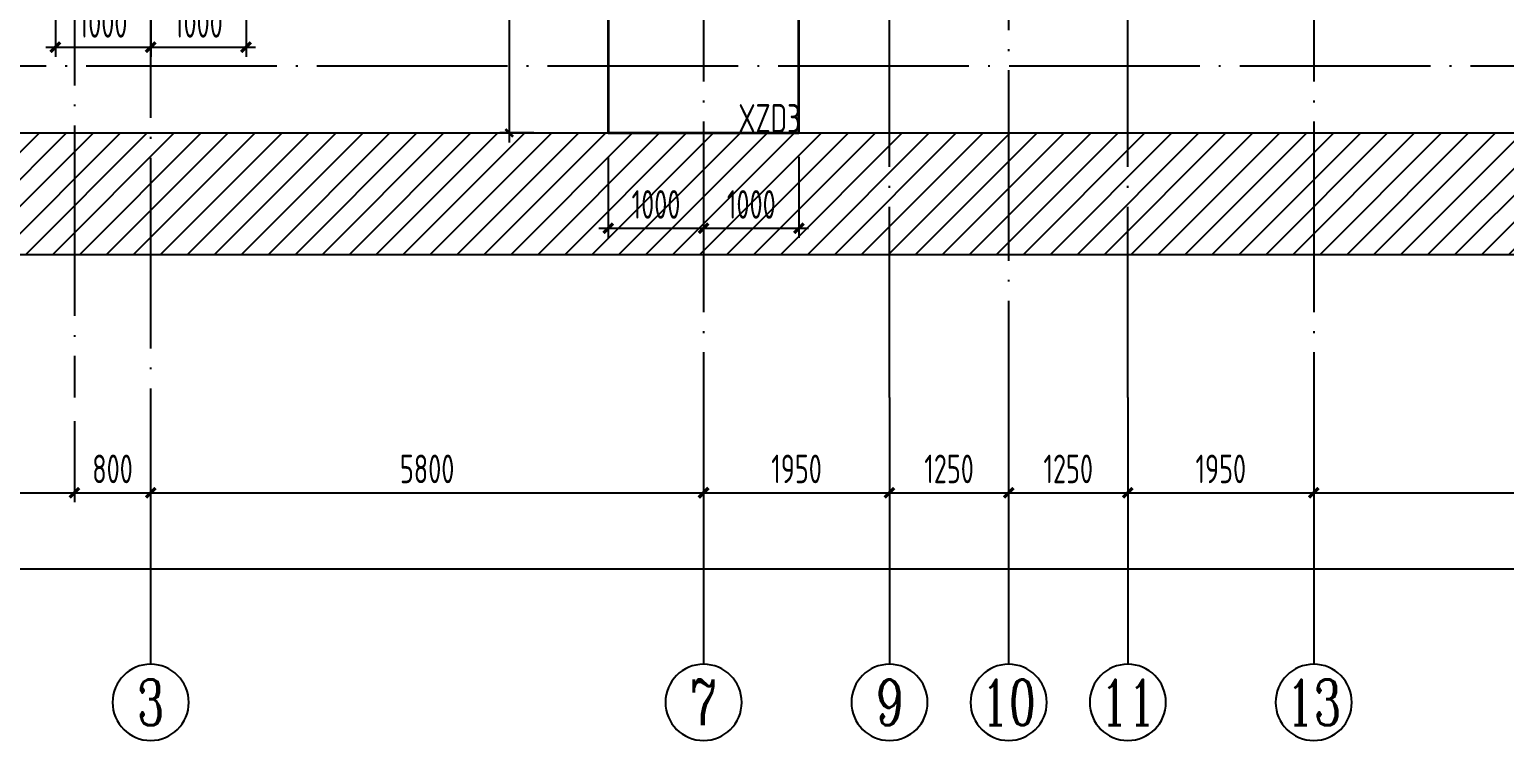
# Model space of a CAD drawing. Extents: x -1712635 to -854203, y -534641 to -21985.
# Drawn here: x -1460456 to -1444984, y -94406 to -86945 of the extents above; entities that cross this region are included whole.
import ezdxf
from ezdxf.enums import TextEntityAlignment as Align

# ---------------------------------------------------------------- set-up
doc = ezdxf.new("R2010")
doc.units = 0
doc.header["$LTSCALE"] = 1000
doc.linetypes.add('DOTE', pattern=[2.42, 2, -0.2, 0.02, -0.2])
doc.layers.get('0').update_dxf_attribs({"linetype": 'CONTINUOUS'})
doc.layers.get('Defpoints').update_dxf_attribs({"linetype": 'CONTINUOUS'})
for name, color, linetype in [('A-AXIS', 1, 'CONTINUOUS'), ('A-DOTE', 10, 'DOTE'), ('AXIS_NUM', 7, 'CONTINUOUS'), ('S-B板填充', 251, 'CONTINUOUS'), ('S-C承台实线', 2, 'CONTINUOUS'), ('S-C承台编号', 6, 'CONTINUOUS'), ('S-J基础底板', 5, 'CONTINUOUS'), ('S-J基础底板标注', 3, 'CONTINUOUS'), ('S-Y一般标注', 3, 'CONTINUOUS'), ('THIN', 7, 'CONTINUOUS')]:
    doc.layers.add(name, color=color, linetype=linetype)
doc.styles.add('TSSD_Axis', font='complex.shx', dxfattribs={"width": 0.7, "bigfont": 'hztxt.shx'})
doc.styles.add('TSSD_DIMENSION', font='Tssdeng.shx', dxfattribs={"width": 0.7, "bigfont": 'tssdchn.shx'})
doc.styles.add('TSSD_REIN', font='tssdeng.shx', dxfattribs={"width": 0.7, "height": 300, "bigfont": 'tssdchn.shx'})
doc.dimstyles.new('TSSD_100_100', dxfattribs={"dimtxt": 300, "dimasz": 100, "dimexe": 100, "dimexo": 250, "dimgap": 100, "dimtad": 1, "dimdec": 0, "dimzin": 0, "dimdsep": 46, "dimtxsty": 'TSSD_DIMENSION', "dimblk": 'ARCHTICK', "dimcen": 0, "dimdle": 100, "dimclrt": 7, "dimadec": 0, "dimazin": 0, "dimtfac": 1, "dimtdec": 0, "dimtix": 1, "dimtmove": 2, "dimatfit": 3, "dimldrblk": 'ARCHTICK', "dimfxl": 0, "dimtolj": 1, "dimtzin": 0, "dimarcsym": 0})
doc.dimstyles.new('TSSD_100_100$0', dxfattribs={"dimtxt": 300, "dimasz": 80, "dimexe": 100, "dimexo": 250, "dimgap": 100, "dimtad": 1, "dimdec": 0, "dimzin": 0, "dimdsep": 46, "dimtxsty": 'TSSD_DIMENSION', "dimblk": 'ARCHTICK', "dimcen": 0, "dimdle": 100, "dimclrd": 3, "dimclre": 3, "dimclrt": 7, "dimadec": 0, "dimazin": 0, "dimtfac": 1, "dimtdec": 0, "dimtix": 1, "dimtmove": 2, "dimatfit": 3, "dimldrblk": 'ARCHTICK', "dimfxl": 0, "dimtolj": 1, "dimtzin": 0, "dimarcsym": 0})

# ---------------------------------------------------------------- blocks, each defined once
blk = doc.blocks.new('ts_axno')
at = {"color": 0, "linetype": 'ByBlock', "lineweight": -2}
blk.add_circle((0, 0), 0.5, dxfattribs=at)
at = {"color": 0, "linetype": 'ByBlock', "lineweight": -2, "style": 'TSSD_Axis', "width": 0.7}
blk.add_attdef('A', text='', height=0.6, dxfattribs=at).set_placement((0, 0), align=Align.MIDDLE_CENTER)
blk = doc.blocks.new('_ArchTick')
at = {"color": 0, "const_width": 0.35}
blk.add_lwpolyline([(-0.5, -0.5), (0.5, 0.5)], dxfattribs=at)
blk = doc.blocks.new('*D878')
at = {"layer": 'Defpoints', "color": 0}
for p in [(8800, 3600), (9600, 3600), (9600, 2600)]:
    blk.add_point(p, dxfattribs=at)
at = {"layer": 'S-Y一般标注', "color": 0, "lineweight": -2}
for p, q in [((8800, 3350), (8800, 2500)), ((9600, 3350), (9600, 2500)), ((8700, 2600), (9700, 2600))]:
    blk.add_line(p, q, dxfattribs=at)
at = {"layer": 'S-Y一般标注', "color": 0, "lineweight": -2, "xscale": 100, "yscale": 100, "zscale": 100, "rotation": 180}
blk.add_blockref('_ArchTick', (8800, 2600), dxfattribs=at)
at = {"layer": 'S-Y一般标注', "color": 0, "lineweight": -2, "xscale": 100, "yscale": 100, "zscale": 100}
blk.add_blockref('_ArchTick', (9600, 2600), dxfattribs=at)
at = {"layer": 'S-Y一般标注', "color": 7, "insert": (9200, 2850), "char_height": 300, "attachment_point": 5, "style": 'TSSD_DIMENSION'}
blk.add_mtext('\\A1;800', dxfattribs=at)
blk = doc.blocks.new('*D879')
at = {"layer": 'Defpoints', "color": 0}
for p in [(9600, 3600), (15400, 3600), (15400, 2600)]:
    blk.add_point(p, dxfattribs=at)
at = {"layer": 'S-Y一般标注', "color": 0, "lineweight": -2}
for p, q in [((9600, 3350), (9600, 2500)), ((15400, 3350), (15400, 2500)), ((9500, 2600), (15500, 2600))]:
    blk.add_line(p, q, dxfattribs=at)
at = {"layer": 'S-Y一般标注', "color": 0, "lineweight": -2, "xscale": 100, "yscale": 100, "zscale": 100, "rotation": 180}
blk.add_blockref('_ArchTick', (9600, 2600), dxfattribs=at)
at = {"layer": 'S-Y一般标注', "color": 0, "lineweight": -2, "xscale": 100, "yscale": 100, "zscale": 100}
blk.add_blockref('_ArchTick', (15400, 2600), dxfattribs=at)
at = {"layer": 'S-Y一般标注', "color": 7, "insert": (12500, 2850), "char_height": 300, "attachment_point": 5, "style": 'TSSD_DIMENSION'}
blk.add_mtext('\\A1;5800', dxfattribs=at)
blk = doc.blocks.new('*D880')
at = {"layer": 'Defpoints', "color": 0}
for p in [(19850, 3600), (21800, 3600), (21800, 2600)]:
    blk.add_point(p, dxfattribs=at)
at = {"layer": 'S-Y一般标注', "color": 0, "lineweight": -2}
for p, q in [((19850, 3350), (19850, 2500)), ((21800, 3350), (21800, 2500)), ((19750, 2600), (21900, 2600))]:
    blk.add_line(p, q, dxfattribs=at)
at = {"layer": 'S-Y一般标注', "color": 0, "lineweight": -2, "xscale": 100, "yscale": 100, "zscale": 100, "rotation": 180}
blk.add_blockref('_ArchTick', (19850, 2600), dxfattribs=at)
at = {"layer": 'S-Y一般标注', "color": 0, "lineweight": -2, "xscale": 100, "yscale": 100, "zscale": 100}
blk.add_blockref('_ArchTick', (21800, 2600), dxfattribs=at)
at = {"layer": 'S-Y一般标注', "color": 7, "insert": (20825, 2850), "char_height": 300, "attachment_point": 5, "style": 'TSSD_DIMENSION'}
blk.add_mtext('\\A1;1950', dxfattribs=at)
blk = doc.blocks.new('*D881')
at = {"layer": 'Defpoints', "color": 0}
for p in [(21800, 3600), (27600, 3600), (27600, 2600)]:
    blk.add_point(p, dxfattribs=at)
at = {"layer": 'S-Y一般标注', "color": 0, "lineweight": -2}
for p, q in [((21800, 3350), (21800, 2500)), ((27600, 3350), (27600, 2500)), ((21700, 2600), (27700, 2600))]:
    blk.add_line(p, q, dxfattribs=at)
at = {"layer": 'S-Y一般标注', "color": 0, "lineweight": -2, "xscale": 100, "yscale": 100, "zscale": 100, "rotation": 180}
blk.add_blockref('_ArchTick', (21800, 2600), dxfattribs=at)
at = {"layer": 'S-Y一般标注', "color": 0, "lineweight": -2, "xscale": 100, "yscale": 100, "zscale": 100}
blk.add_blockref('_ArchTick', (27600, 2600), dxfattribs=at)
at = {"layer": 'S-Y一般标注', "color": 7, "insert": (24700, 2850), "char_height": 300, "attachment_point": 5, "style": 'TSSD_DIMENSION'}
blk.add_mtext('\\A1;5800', dxfattribs=at)
blk = doc.blocks.new('*D890')
at = {"layer": 'Defpoints', "color": 0}
for p in [(6100, 3600), (56100, 3600), (56100, 1800)]:
    blk.add_point(p, dxfattribs=at)
at = {"layer": 'S-Y一般标注', "color": 0, "lineweight": -2}
for p, q in [((6100, 3350), (6100, 1700)), ((56100, 3350), (56100, 1700)), ((6000, 1800), (56200, 1800))]:
    blk.add_line(p, q, dxfattribs=at)
at = {"layer": 'S-Y一般标注', "color": 0, "lineweight": -2, "xscale": 100, "yscale": 100, "zscale": 100, "rotation": 180}
blk.add_blockref('_ArchTick', (6100, 1800), dxfattribs=at)
at = {"layer": 'S-Y一般标注', "color": 0, "lineweight": -2, "xscale": 100, "yscale": 100, "zscale": 100}
blk.add_blockref('_ArchTick', (56100, 1800), dxfattribs=at)
at = {"layer": 'S-Y一般标注', "color": 7, "insert": (31100, 2050), "char_height": 300, "attachment_point": 5, "style": 'TSSD_DIMENSION'}
blk.add_mtext('\\A1;50000', dxfattribs=at)
blk = doc.blocks.new('*D891')
at = {"layer": 'Defpoints', "color": 0}
for p in [(15400, 3600), (17350, 3600), (17350, 2600)]:
    blk.add_point(p, dxfattribs=at)
at = {"layer": 'S-Y一般标注', "color": 0, "lineweight": -2}
for p, q in [((15400, 3350), (15400, 2500)), ((17350, 3350), (17350, 2500)), ((15300, 2600), (17450, 2600))]:
    blk.add_line(p, q, dxfattribs=at)
at = {"layer": 'S-Y一般标注', "color": 0, "lineweight": -2, "xscale": 100, "yscale": 100, "zscale": 100, "rotation": 180}
blk.add_blockref('_ArchTick', (15400, 2600), dxfattribs=at)
at = {"layer": 'S-Y一般标注', "color": 0, "lineweight": -2, "xscale": 100, "yscale": 100, "zscale": 100}
blk.add_blockref('_ArchTick', (17350, 2600), dxfattribs=at)
at = {"layer": 'S-Y一般标注', "color": 7, "insert": (16375, 2850), "char_height": 300, "attachment_point": 5, "style": 'TSSD_DIMENSION'}
blk.add_mtext('\\A1;1950', dxfattribs=at)
blk = doc.blocks.new('*D892')
at = {"layer": 'Defpoints', "color": 0}
for p in [(6100, 3600), (8800, 3600), (8800, 2600)]:
    blk.add_point(p, dxfattribs=at)
at = {"layer": 'S-Y一般标注', "color": 0, "lineweight": -2}
for p, q in [((6100, 3350), (6100, 2500)), ((8800, 3350), (8800, 2500)), ((6000, 2600), (8900, 2600))]:
    blk.add_line(p, q, dxfattribs=at)
at = {"layer": 'S-Y一般标注', "color": 0, "lineweight": -2, "xscale": 100, "yscale": 100, "zscale": 100, "rotation": 180}
blk.add_blockref('_ArchTick', (6100, 2600), dxfattribs=at)
at = {"layer": 'S-Y一般标注', "color": 0, "lineweight": -2, "xscale": 100, "yscale": 100, "zscale": 100}
blk.add_blockref('_ArchTick', (8800, 2600), dxfattribs=at)
at = {"layer": 'S-Y一般标注', "color": 7, "insert": (7450, 2850), "char_height": 300, "attachment_point": 5, "style": 'TSSD_DIMENSION'}
blk.add_mtext('\\A1;2700', dxfattribs=at)
blk = doc.blocks.new('*D909')
at = {"layer": 'Defpoints', "color": 0}
for p in [(17350, 3600), (18600, 3600), (18600, 2600)]:
    blk.add_point(p, dxfattribs=at)
at = {"layer": 'S-Y一般标注', "color": 0, "lineweight": -2}
for p, q in [((17350, 3350), (17350, 2500)), ((18600, 3350), (18600, 2500)), ((17250, 2600), (18700, 2600))]:
    blk.add_line(p, q, dxfattribs=at)
at = {"layer": 'S-Y一般标注', "color": 0, "lineweight": -2, "xscale": 100, "yscale": 100, "zscale": 100, "rotation": 180}
blk.add_blockref('_ArchTick', (17350, 2600), dxfattribs=at)
at = {"layer": 'S-Y一般标注', "color": 0, "lineweight": -2, "xscale": 100, "yscale": 100, "zscale": 100}
blk.add_blockref('_ArchTick', (18600, 2600), dxfattribs=at)
at = {"layer": 'S-Y一般标注', "color": 7, "insert": (17975, 2850), "char_height": 300, "attachment_point": 5, "style": 'TSSD_DIMENSION'}
blk.add_mtext('\\A1;1250', dxfattribs=at)
blk = doc.blocks.new('*D910')
at = {"layer": 'Defpoints', "color": 0}
for p in [(18600, 3600), (19850, 3600), (19850, 2600)]:
    blk.add_point(p, dxfattribs=at)
at = {"layer": 'S-Y一般标注', "color": 0, "lineweight": -2}
for p, q in [((18600, 3350), (18600, 2500)), ((19850, 3350), (19850, 2500)), ((18500, 2600), (19950, 2600))]:
    blk.add_line(p, q, dxfattribs=at)
at = {"layer": 'S-Y一般标注', "color": 0, "lineweight": -2, "xscale": 100, "yscale": 100, "zscale": 100, "rotation": 180}
blk.add_blockref('_ArchTick', (18600, 2600), dxfattribs=at)
at = {"layer": 'S-Y一般标注', "color": 0, "lineweight": -2, "xscale": 100, "yscale": 100, "zscale": 100}
blk.add_blockref('_ArchTick', (19850, 2600), dxfattribs=at)
at = {"layer": 'S-Y一般标注', "color": 7, "insert": (19225, 2850), "char_height": 300, "attachment_point": 5, "style": 'TSSD_DIMENSION'}
blk.add_mtext('\\A1;1250', dxfattribs=at)
blk = doc.blocks.new('*D921')
at = {"layer": 'Defpoints', "color": 0}
for p in [(-1460185, -86131), (-1459185, -86131), (-1459185, -87131)]:
    blk.add_point(p, dxfattribs=at)
at = {"layer": 'S-Y一般标注', "color": 0, "lineweight": -2}
for p, q in [((-1460185, -86381), (-1460185, -87231)), ((-1459185, -86381), (-1459185, -87231)), ((-1460285, -87131), (-1459085, -87131))]:
    blk.add_line(p, q, dxfattribs=at)
at = {"layer": 'S-Y一般标注', "color": 0, "lineweight": -2, "xscale": 100, "yscale": 100, "zscale": 100, "rotation": 180}
blk.add_blockref('_ArchTick', (-1460185, -87131), dxfattribs=at)
at = {"layer": 'S-Y一般标注', "color": 0, "lineweight": -2, "xscale": 100, "yscale": 100, "zscale": 100}
blk.add_blockref('_ArchTick', (-1459185, -87131), dxfattribs=at)
at = {"layer": 'S-Y一般标注', "color": 7, "insert": (-1459685, -86881), "char_height": 300, "attachment_point": 5, "style": 'TSSD_DIMENSION'}
blk.add_mtext('\\A1;1000', dxfattribs=at)
blk = doc.blocks.new('*D922')
at = {"layer": 'Defpoints', "color": 0}
for p in [(-1459185, -86131), (-1458185, -86131), (-1458185, -87131)]:
    blk.add_point(p, dxfattribs=at)
at = {"layer": 'S-Y一般标注', "color": 0, "lineweight": -2}
for p, q in [((-1459185, -86381), (-1459185, -87231)), ((-1458185, -86381), (-1458185, -87231)), ((-1459285, -87131), (-1458085, -87131))]:
    blk.add_line(p, q, dxfattribs=at)
at = {"layer": 'S-Y一般标注', "color": 0, "lineweight": -2, "xscale": 100, "yscale": 100, "zscale": 100, "rotation": 180}
blk.add_blockref('_ArchTick', (-1459185, -87131), dxfattribs=at)
at = {"layer": 'S-Y一般标注', "color": 0, "lineweight": -2, "xscale": 100, "yscale": 100, "zscale": 100}
blk.add_blockref('_ArchTick', (-1458185, -87131), dxfattribs=at)
at = {"layer": 'S-Y一般标注', "color": 7, "insert": (-1458685, -86881), "char_height": 300, "attachment_point": 5, "style": 'TSSD_DIMENSION'}
blk.add_mtext('\\A1;1000', dxfattribs=at)
blk = doc.blocks.new('*D923')
at = {"layer": 'Defpoints', "color": 0}
for p in [(-1454385, -88031), (-1453385, -88031), (-1453385, -89031)]:
    blk.add_point(p, dxfattribs=at)
at = {"layer": 'S-Y一般标注', "color": 0, "lineweight": -2}
for p, q in [((-1454385, -88281), (-1454385, -89131)), ((-1453385, -88281), (-1453385, -89131)), ((-1454485, -89031), (-1453285, -89031))]:
    blk.add_line(p, q, dxfattribs=at)
at = {"layer": 'S-Y一般标注', "color": 0, "lineweight": -2, "xscale": 100, "yscale": 100, "zscale": 100, "rotation": 180}
blk.add_blockref('_ArchTick', (-1454385, -89031), dxfattribs=at)
at = {"layer": 'S-Y一般标注', "color": 0, "lineweight": -2, "xscale": 100, "yscale": 100, "zscale": 100}
blk.add_blockref('_ArchTick', (-1453385, -89031), dxfattribs=at)
at = {"layer": 'S-Y一般标注', "color": 7, "insert": (-1453885, -88781), "char_height": 300, "attachment_point": 5, "style": 'TSSD_DIMENSION'}
blk.add_mtext('\\A1;1000', dxfattribs=at)
blk = doc.blocks.new('*D924')
at = {"layer": 'Defpoints', "color": 0}
for p in [(-1453385, -88031), (-1452385, -88031), (-1452385, -89031)]:
    blk.add_point(p, dxfattribs=at)
at = {"layer": 'S-Y一般标注', "color": 0, "lineweight": -2}
for p, q in [((-1453385, -88281), (-1453385, -89131)), ((-1452385, -88281), (-1452385, -89131)), ((-1453485, -89031), (-1452285, -89031))]:
    blk.add_line(p, q, dxfattribs=at)
at = {"layer": 'S-Y一般标注', "color": 0, "lineweight": -2, "xscale": 100, "yscale": 100, "zscale": 100, "rotation": 180}
blk.add_blockref('_ArchTick', (-1453385, -89031), dxfattribs=at)
at = {"layer": 'S-Y一般标注', "color": 0, "lineweight": -2, "xscale": 100, "yscale": 100, "zscale": 100}
blk.add_blockref('_ArchTick', (-1452385, -89031), dxfattribs=at)
at = {"layer": 'S-Y一般标注', "color": 7, "insert": (-1452885, -88781), "char_height": 300, "attachment_point": 5, "style": 'TSSD_DIMENSION'}
blk.add_mtext('\\A1;1000', dxfattribs=at)
blk = doc.blocks.new('*D943')
at = {"layer": 'Defpoints', "color": 0, "ltscale": 0.5}
for p in [(-1454917, -78831), (-1455424, -88031), (-1454917, -88031)]:
    blk.add_point(p, dxfattribs=at)
at = {"layer": 'S-J基础底板标注', "color": 3, "lineweight": -2, "ltscale": 0.5}
for p, q in [((-1455424, -78731), (-1455424, -88131)), ((-1455167, -78831), (-1455524, -78831)), ((-1455167, -88031), (-1455524, -88031))]:
    blk.add_line(p, q, dxfattribs=at)
at = {"layer": 'S-J基础底板标注', "color": 3, "lineweight": -2, "ltscale": 0.5, "xscale": 80, "yscale": 80, "zscale": 80}
for p, rotation in [((-1455424, -78831), 89.99976478439596), ((-1455424, -88031), 269.9997647843959)]:
    blk.add_blockref('_ArchTick', p, dxfattribs=dict(at, rotation=rotation))
blk = doc.blocks.new('20210826.00024259')
at = {"layer": 'A-AXIS'}
for p, q in [((9600, 3600), (9600, 800)), ((15400, 3600), (15400, 800)), ((17350, 3600), (17350, 800)), ((18600, 3600), (18600, 800)), ((19850, 3600), (19850, 800)), ((21800, 3600), (21800, 800))]:
    blk.add_line(p, q, dxfattribs=at)
at = {"layer": 'A-DOTE'}
for p, q in [((15400.2, 16174.9), (15400, 3600)), ((21799.8, 16174.9), (21800, 3600)), ((17350, 3600), (17350, 13974.9)), ((19850, 3600), (19850, 13974.9)), ((9600, 13374.9), (9600, 3600)), ((18600, 11874.9), (18600, 3600)), ((8800, 8874.9), (8800, 3600)), ((59323.9, 7074.9), (3600, 7074.9))]:
    blk.add_line(p, q, dxfattribs=at)
at = {"layer": 'A-AXIS'}
ref = blk.add_blockref('ts_axno', (9600, 400), dxfattribs=dict(at, xscale=-800, yscale=800, zscale=800, rotation=180))
ref.add_attrib('2', '3', dxfattribs={"layer": 'AXIS_NUM', "height": 480, "style": 'TSSD_Axis', "width": 0.7}).set_placement((9600, 400), align=Align.MIDDLE_CENTER)
ref = blk.add_blockref('ts_axno', (15400, 400), dxfattribs=dict(at, xscale=-800, yscale=800, zscale=800, rotation=180))
ref.add_attrib('5', '7', dxfattribs={"layer": 'AXIS_NUM', "height": 480, "style": 'TSSD_Axis', "width": 0.7}).set_placement((15400, 400), align=Align.MIDDLE_CENTER)
ref = blk.add_blockref('ts_axno', (17350, 400), dxfattribs=dict(at, xscale=-800, yscale=800, zscale=800, rotation=180))
ref.add_attrib('19', '9', dxfattribs={"layer": 'AXIS_NUM', "height": 480, "style": 'TSSD_Axis', "width": 0.7}).set_placement((17350, 400), align=Align.MIDDLE_CENTER)
ref = blk.add_blockref('ts_axno', (18600, 400), dxfattribs=dict(at, xscale=-800, yscale=800, zscale=800, rotation=180))
ref.add_attrib('8', '10', dxfattribs={"layer": 'AXIS_NUM', "height": 480, "style": 'TSSD_Axis', "width": 0.7}).set_placement((18600, 400), align=Align.MIDDLE_CENTER)
ref = blk.add_blockref('ts_axno', (19850, 400), dxfattribs=dict(at, xscale=-800, yscale=800, zscale=800, rotation=180))
ref.add_attrib('19', '11', dxfattribs={"layer": 'AXIS_NUM', "height": 480, "style": 'TSSD_Axis', "width": 0.7}).set_placement((19850, 400), align=Align.MIDDLE_CENTER)
ref = blk.add_blockref('ts_axno', (21800, 400), dxfattribs=dict(at, xscale=-800, yscale=800, zscale=800, rotation=180))
ref.add_attrib('8', '13', dxfattribs={"layer": 'AXIS_NUM', "height": 480, "style": 'TSSD_Axis', "width": 0.7}).set_placement((21800, 400), align=Align.MIDDLE_CENTER)
at = {"layer": 'S-Y一般标注'}
for base, p1, p2, picture, middle in [((56100, 1800), (6100, 3600), (56100, 3600), '*D890', (31100, 2050)), ((8800, 2600), (6100, 3600), (8800, 3600), '*D892', (7450, 2850)), ((9600, 2600), (8800, 3600), (9600, 3600), '*D878', (9200, 2850)), ((15400, 2600), (9600, 3600), (15400, 3600), '*D879', (12500, 2850)), ((17350, 2600), (15400, 3600), (17350, 3600), '*D891', (16375, 2850)), ((18600, 2600), (17350, 3600), (18600, 3600), '*D909', (17975, 2850)), ((19850, 2600), (18600, 3600), (19850, 3600), '*D910', (19225, 2850)), ((21800, 2600), (19850, 3600), (21800, 3600), '*D880', (20825, 2850)), ((27600, 2600), (21800, 3600), (27600, 3600), '*D881', (24700, 2850))]:
    dim = blk.add_linear_dim(base=base, p1=p1, p2=p2, dimstyle='TSSD_100_100', dxfattribs=at)
    dim.commit()
    dim.dimension.update_dxf_attribs({"geometry": picture, "text_midpoint": middle})

msp = doc.modelspace()

# ---------------------------------------------------------------- hatches: boundary and pattern name
at = {"layer": 'S-B板填充'}
h = msp.add_hatch(dxfattribs=at)
h.set_pattern_fill('METAL', color=252, scale=50, style=0)
h.set_pattern_definition([(45, (11910.14, -2264.35), (-141.421356, 141.421356), [])])
h.paths.add_polyline_path([(-1409461.71, -69157.92), (-1437193.67, -69157.92), (-1437263.67, -69377.92), (-1437383.67, -68937.92), (-1437453.67, -69157.92), (-1465185.62, -69157.92), (-1465185.62, -79102.13), (-1464965.62, -79172.13), (-1465405.62, -79292.13), (-1465185.62, -79362.13), (-1465185.62, -89306.35), (-1437453.67, -89306.35), (-1437383.67, -89086.35), (-1437263.67, -89526.35), (-1437193.67, -89306.35), (-1409461.71, -89306.35), (-1409461.71, -79362.13), (-1409681.71, -79292.13), (-1409241.71, -79172.13), (-1409461.71, -79102.13)])
h.paths.add_polyline_path([(-1455685.62, -76931.49), (-1455685.62, -75631.48), (-1449486.2, -75631.48), (-1449486.32, -73631.48), (-1445385.65, -73631.48), (-1445385.65, -71834.48), (-1435185.65, -71834.48), (-1435185.63, -75631.48), (-1419885.6, -75631.48), (-1419885.57, -73631.47), (-1410572.34, -73631.64), (-1410572.34, -88031.48), (-1463885.6, -88031.48), (-1463885.64, -76931.49)], flags=16)

# ---------------------------------------------------------------- linework, layer by layer
at = {"layer": 'S-C承台实线', "lineweight": 35}
msp.add_lwpolyline([(-1454385.44, -88031.48), (-1452385.44, -88031.48), (-1452385.45, -84731.49), (-1454385.45, -84731.49)], close=True, dxfattribs=at)
at = {"layer": 'S-J基础底板', "const_width": 20}
msp.add_lwpolyline([(-1463885.43, -88031.48), (-1410572.17, -88031.48), (-1410572.17, -73631.64), (-1419885.4, -73631.47), (-1419885.43, -75631.48), (-1435185.46, -75631.48), (-1435185.49, -71834.48), (-1445385.48, -71834.48), (-1445385.48, -73631.48), (-1449486.16, -73631.48), (-1449486.03, -75631.48), (-1455685.46, -75631.48), (-1455685.46, -76931.49), (-1463885.47, -76931.49)], close=True, dxfattribs=at)
at = {"layer": 'THIN'}
msp.add_lwpolyline([(-1465465.46, -89306.35), (-1437453.5, -89306.35), (-1437383.5, -89086.35), (-1437263.5, -89526.35), (-1437193.5, -89306.35), (-1409181.55, -89306.35)], dxfattribs=at)

# ---------------------------------------------------------------- block references
at = {"layer": 'A-DOTE', "color": 2}
msp.add_blockref('20210826.00024259', (-1468785.46, -94406.39), dxfattribs=at)

# ---------------------------------------------------------------- texts
at = {"layer": 'S-C承台编号', "style": 'TSSD_REIN', "width": 0.7}
msp.add_text('XZD3', height=300, dxfattribs=at).set_placement((-1453020.54, -87728.09), align=Align.TOP_LEFT)

# ---------------------------------------------------------------- dimensions: what is measured, and where the dimension line sits
at = {"layer": 'S-J基础底板标注', "color": 2, "ltscale": 0.5}
dim = msp.add_aligned_dim(p1=(-1454916.5, -78831.2), p2=(-1454916.54, -88031.48), distance=-507.95, text=' ', dimstyle='TSSD_100_100$0', dxfattribs=at)
dim.commit()
dim.dimension.update_dxf_attribs({"geometry": '*D943', "text_midpoint": (-1455424.47, -83431.34)})
at = {"layer": 'S-Y一般标注'}
for base, p1, p2, picture, middle in [((-1459185.45, -87131.48), (-1460185.45, -86131.48), (-1459185.45, -86131.48), '*D921', (-1459685.45, -86881.48)), ((-1458185.43, -87131.48), (-1459185.45, -86131.48), (-1458185.43, -86131.48), '*D922', (-1458685.44, -86881.48)), ((-1453385.4, -89031.48), (-1454385.4, -88031.48), (-1453385.4, -88031.48), '*D923', (-1453885.4, -88781.48)), ((-1452385.39, -89031.48), (-1453385.4, -88031.48), (-1452385.39, -88031.48), '*D924', (-1452885.39, -88781.48))]:
    dim = msp.add_linear_dim(base=base, p1=p1, p2=p2, dimstyle='TSSD_100_100', dxfattribs=at)
    dim.commit()
    dim.dimension.update_dxf_attribs({"geometry": picture, "text_midpoint": middle})

doc.saveas('drawing.dxf')
